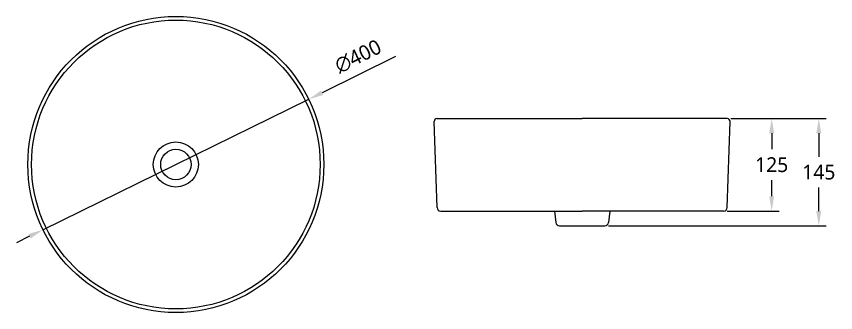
# Model space of a CAD drawing. Extents: x 0 to 3100, y -675 to 2100.
# Drawn here: x 701 to 1808, y -675 to -275 of the extents above; entities that cross this region are included whole.
import ezdxf

# ---------------------------------------------------------------- set-up
doc = ezdxf.new("R2010")
doc.units = 0
doc.header["$LTSCALE"] = 20
doc.header["$MEASUREMENT"] = 0
doc.layers.get('0').update_dxf_attribs({"linetype": 'CONTINUOUS'})
doc.layers.get('DEFPOINTS').update_dxf_attribs({"linetype": 'CONTINUOUS'})
doc.styles.get("Standard").update_dxf_attribs({"font": 'NanumGothic.ttf'})
doc.dimstyles.new('Standard$0', dxfattribs={"dimtxt": 0.18, "dimasz": 0.18, "dimexe": 0.18, "dimexo": 0.0625, "dimgap": 0.09, "dimtad": 0, "dimtih": 1, "dimtoh": 1, "dimdec": 4, "dimzin": 0, "dimdsep": 46, "dimtxsty": 'Standard', "dimcen": 0.09, "dimadec": 0, "dimazin": 0, "dimtfac": 1, "dimtdec": 4, "dimtofl": 0, "dimtmove": 0, "dimatfit": 3, "dimfxl": 0, "dimtolj": 1, "dimtzin": 0, "dimarcsym": 0})
doc.dimstyles.new('STANDARD$3', dxfattribs={"dimtxt": 2.5, "dimasz": 2, "dimexe": 2, "dimexo": 1, "dimgap": 1.5, "dimtad": 1, "dimdec": 0, "dimlfac": 10, "dimrnd": 0.5, "dimzin": 0, "dimdsep": 46, "dimtxsty": 'Standard', "dimcen": 0, "dimclrt": 2, "dimadec": 0, "dimazin": 0, "dimtfac": 1, "dimtdec": 0, "dimtmove": 0, "dimatfit": 3, "dimfxl": 0, "dimtolj": 1, "dimtzin": 0, "dimarcsym": 0})

# ---------------------------------------------------------------- blocks, each defined once
blk = doc.blocks.new('*D178')
at = {"color": 3, "lineweight": -2}
for p, q in [((1213, -329.5), (1113.6, -378.3)), ((736.5, -563.2), (1095.6, -387.1)), ((718.5, -572), (700.6, -580.8))]:
    blk.add_line(p, q, dxfattribs=at)
at = {"color": 3}
for points in [[(1112.1, -375.3), (1115, -381.3), (1095.6, -387.1)], [(717, -569), (720, -575), (736.5, -563.2)]]:
    blk.add_solid(points, dxfattribs=at)
at = {"layer": 'DEFPOINTS', "color": 0}
for p in [(1095.6, -387.1), (736.5, -563.2)]:
    blk.add_point(p, dxfattribs=at)
at = {"color": 2, "insert": (1162.3, -329.1), "char_height": 20, "attachment_point": 5, "rotation": 26.1188}
blk.add_mtext('\\A1;∅400', dxfattribs=at)
blk = doc.blocks.new('*D211')
at = {"color": 3, "lineweight": -2}
for p, q in [((1666.1, -413), (1794.9, -413)), ((1784.9, -433), (1784.9, -464.7)), ((1784.9, -538), (1784.9, -506.3)), ((1500.7, -558), (1794.9, -558))]:
    blk.add_line(p, q, dxfattribs=at)
at = {"color": 3}
for points in [[(1781.5, -433), (1788.2, -433), (1784.9, -413)], [(1781.5, -538), (1788.2, -538), (1784.9, -558)]]:
    blk.add_solid(points, dxfattribs=at)
at = {"layer": 'DEFPOINTS', "color": 0}
for p in [(1661.1, -413), (1784.9, -413), (1495.7, -558)]:
    blk.add_point(p, dxfattribs=at)
at = {"color": 0, "insert": (1784.9, -485.5), "char_height": 20, "attachment_point": 5}
blk.add_mtext('\\A1;145', dxfattribs=at)
blk = doc.blocks.new('*D212')
at = {"color": 3, "lineweight": -2}
for p, q in [((1666.1, -413), (1731.2, -413)), ((1721.2, -433), (1721.2, -454.6)), ((1721.2, -518), (1721.2, -496.4)), ((1661.2, -538), (1731.2, -538))]:
    blk.add_line(p, q, dxfattribs=at)
at = {"color": 3}
for points in [[(1717.9, -433), (1724.5, -433), (1721.2, -413)], [(1717.9, -518), (1724.5, -518), (1721.2, -538)]]:
    blk.add_solid(points, dxfattribs=at)
at = {"layer": 'DEFPOINTS', "color": 0}
for p in [(1661.1, -413), (1721.2, -413), (1656.2, -538)]:
    blk.add_point(p, dxfattribs=at)
at = {"color": 0, "insert": (1721.2, -475.5), "char_height": 20, "attachment_point": 5}
blk.add_mtext('\\A1;125', dxfattribs=at)

msp = doc.modelspace()

# ---------------------------------------------------------------- linework, layer by layer
for p, q in [((1268.96491, -533.15395), (1265.10439, -417.12558)), ((1269.10278, -413.0121), (1465.10278, -413.0121)), ((1661.10278, -413.0121), (1465.10278, -413.0121)), ((1661.24066, -533.15395), (1665.10117, -417.12558)), ((1273.96289, -538.0121), (1465.10278, -538.0121)), ((1656.24267, -538.0121), (1465.10278, -538.0121))]:
    msp.add_line(p, q)
at = {"lineweight": -3, "ltscale": 2}
for p, q in [((1427.76199, -538.0121), (1429.58561, -553.59333)), ((1502.44357, -538.0121), (1500.61995, -553.59333)), ((1434.55171, -558.0121), (1495.65385, -558.0121))]:
    msp.add_line(p, q, dxfattribs=at)
for radius in [200, 195, 30.5, 20.5]:
    msp.add_circle((916.04674, -475.13976), radius)
for centre, radius, start, end in [((1269.10278, -417.0121), 4, 90, 181.62563028), ((1661.10278, -417.0121), 4, 358.37436972, 90), ((1273.96289, -533.0121), 5, 181.62563028, 270), ((1656.24267, -533.0121), 5, 270, 358.37436972)]:
    msp.add_arc(centre, radius, start, end)
for centre, start, end in [((1434.55171, -553.0121), 186.67550305, 270), ((1495.65385, -553.0121), 270, 353.32449695)]:
    msp.add_arc(centre, 5, start, end, dxfattribs=at)

# ---------------------------------------------------------------- dimensions: what is measured, and where the dimension line sits
dim = msp.add_diameter_dim_2p(p1=(736.47017, -563.18665), p2=(1095.62331, -387.09287), dimstyle='STANDARD$3', override={"dimtxt": 20, "dimasz": 20, "dimexe": 10, "dimexo": 5, "dimgap": 10, "dimdec": 4, "dimlfac": 1, "dimzin": 8, "dimclrd": 3, "dimclre": 3, "dimtdec": 4})
dim.commit()
dim.dimension.update_dxf_attribs({"geometry": '*D178', "text_midpoint": (1172.28375, -349.50605), "dimtype": 163})
at = {"color": 2}
for base, p1, picture, middle in [((1784.8764, -413.0121), (1495.65385, -558.0121), '*D211', (1784.8764, -485.5121)), ((1721.18826, -413.0121), (1656.24267, -538.0121), '*D212', (1721.18826, -475.5121))]:
    dim = msp.add_linear_dim(base=base, p1=p1, p2=(1661.10278, -413.0121), angle=90, dimstyle='Standard$0', override={"dimtxt": 20, "dimasz": 20, "dimexe": 10, "dimexo": 5, "dimgap": 10, "dimzin": 8, "dimclrd": 3, "dimclre": 3}, dxfattribs=at)
    dim.commit()
    dim.dimension.update_dxf_attribs({"geometry": picture, "text_midpoint": middle})

doc.saveas('drawing.dxf')
